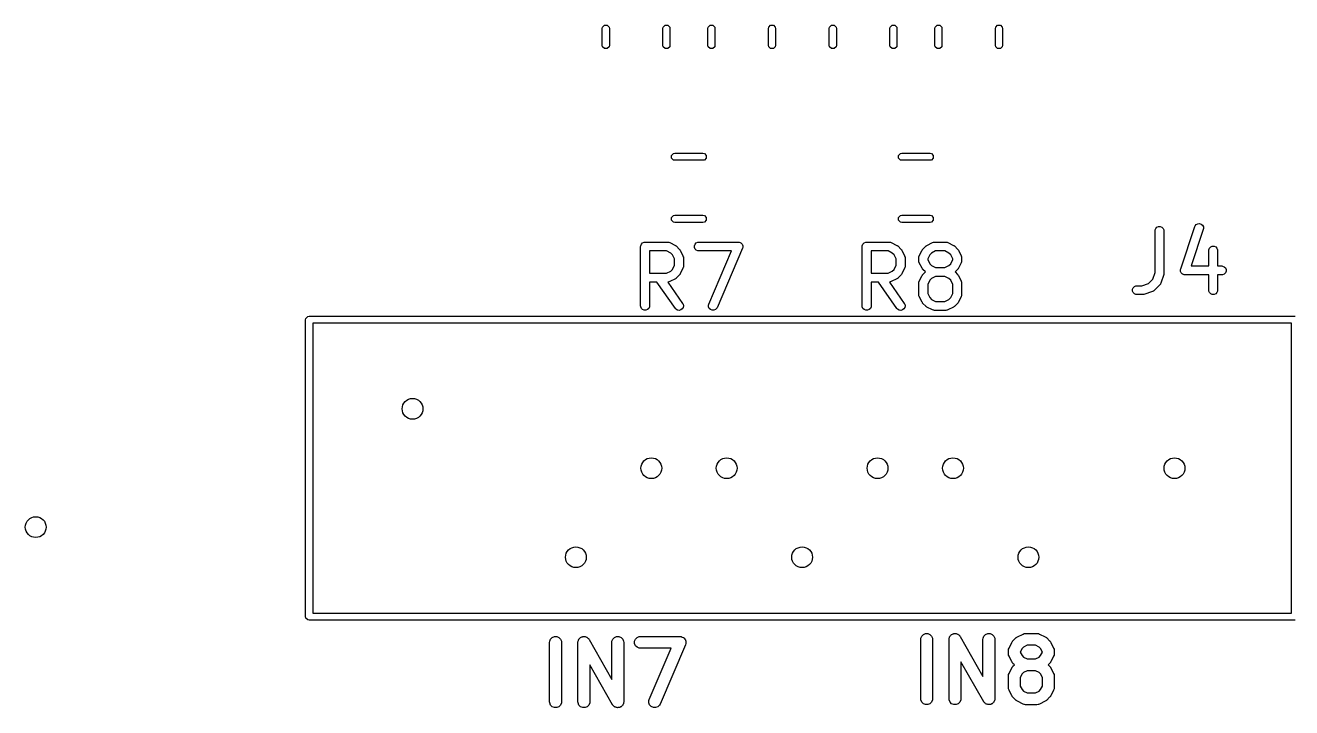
# Model space of a CAD drawing. Extents: x 2.43 to 5.06, y -5.33 to -2.63.
# Drawn here: x 2.543 to 3.383, y -5.32 to -4.867 of the extents above; entities that cross this region are included whole.
import ezdxf

# ---------------------------------------------------------------- set-up
doc = ezdxf.new("R2010")
doc.units = 0
doc.header["$MEASUREMENT"] = 0
doc.layers.add('BLACK', color=7, linetype='CONTINUOUS')

msp = doc.modelspace()

# ---------------------------------------------------------------- linework, layer by layer
at = {"layer": 'BLACK', "linetype": 'CONTINUOUS'}
for p, q in [((2.92556, -4.86947), (2.92574, -4.86856)), ((2.92574, -4.86856), (2.92702, -4.86728)), ((2.92702, -4.86728), (2.92883, -4.86728)), ((2.92883, -4.86728), (2.9301, -4.86856)), ((2.9301, -4.86856), (2.93028, -4.86947)), ((2.96572, -4.86947), (2.9659, -4.86856)), ((2.9659, -4.86856), (2.96717, -4.86728)), ((2.96717, -4.86728), (2.96898, -4.86728)), ((2.96898, -4.86728), (2.97026, -4.86856)), ((2.97026, -4.86856), (2.97044, -4.86947)), ((2.99556, -4.86947), (2.99574, -4.86856)), ((2.99574, -4.86856), (2.99702, -4.86728)), ((2.99702, -4.86728), (2.99883, -4.86728)), ((2.99883, -4.86728), (3.0001, -4.86856)), ((3.0001, -4.86856), (3.00028, -4.86947)), ((3.03572, -4.86947), (3.0359, -4.86856)), ((3.0359, -4.86856), (3.03717, -4.86728)), ((3.03717, -4.86728), (3.03898, -4.86728)), ((3.03898, -4.86728), (3.04026, -4.86856)), ((3.04026, -4.86856), (3.04044, -4.86947)), ((3.07606, -4.86947), (3.07624, -4.86856)), ((3.07624, -4.86856), (3.07752, -4.86728)), ((3.07752, -4.86728), (3.07933, -4.86728)), ((3.07933, -4.86728), (3.0806, -4.86856)), ((3.0806, -4.86856), (3.08078, -4.86947)), ((3.11622, -4.86947), (3.1164, -4.86856)), ((3.1164, -4.86856), (3.11767, -4.86728)), ((3.11767, -4.86728), (3.11948, -4.86728)), ((3.11948, -4.86728), (3.12076, -4.86856)), ((3.12076, -4.86856), (3.12094, -4.86947)), ((3.14606, -4.86947), (3.14624, -4.86856)), ((3.14624, -4.86856), (3.14752, -4.86728)), ((3.14752, -4.86728), (3.14933, -4.86728)), ((3.14933, -4.86728), (3.1506, -4.86856)), ((3.1506, -4.86856), (3.15078, -4.86947)), ((3.18622, -4.86947), (3.1864, -4.86856)), ((3.1864, -4.86856), (3.18767, -4.86728)), ((3.18767, -4.86728), (3.18948, -4.86728)), ((3.18948, -4.86728), (3.19076, -4.86856)), ((3.19076, -4.86856), (3.19094, -4.86947)), ((2.92556, -4.88053), (2.92556, -4.86947)), ((2.93028, -4.86947), (2.93028, -4.88053)), ((2.96572, -4.88053), (2.96572, -4.86947)), ((2.97044, -4.86947), (2.97044, -4.88053)), ((2.99556, -4.88053), (2.99556, -4.86947)), ((3.00028, -4.86947), (3.00028, -4.88053)), ((3.03572, -4.88053), (3.03572, -4.86947)), ((3.04044, -4.86947), (3.04044, -4.88053)), ((3.07606, -4.88053), (3.07606, -4.86947)), ((3.08078, -4.86947), (3.08078, -4.88053)), ((3.11622, -4.88053), (3.11622, -4.86947)), ((3.12094, -4.86947), (3.12094, -4.88053)), ((3.14606, -4.88053), (3.14606, -4.86947)), ((3.15078, -4.86947), (3.15078, -4.88053)), ((3.18622, -4.88053), (3.18622, -4.86947)), ((3.19094, -4.86947), (3.19094, -4.88053)), ((2.92574, -4.88144), (2.92556, -4.88053)), ((2.92702, -4.88272), (2.92574, -4.88144)), ((2.92883, -4.88272), (2.92702, -4.88272)), ((2.9301, -4.88144), (2.92883, -4.88272)), ((2.93028, -4.88053), (2.9301, -4.88144)), ((2.9659, -4.88144), (2.96572, -4.88053)), ((2.96717, -4.88272), (2.9659, -4.88144)), ((2.96898, -4.88272), (2.96717, -4.88272)), ((2.97026, -4.88144), (2.96898, -4.88272)), ((2.97044, -4.88053), (2.97026, -4.88144)), ((2.99574, -4.88144), (2.99556, -4.88053)), ((2.99702, -4.88272), (2.99574, -4.88144)), ((2.99883, -4.88272), (2.99702, -4.88272)), ((3.0001, -4.88144), (2.99883, -4.88272)), ((3.00028, -4.88053), (3.0001, -4.88144)), ((3.0359, -4.88144), (3.03572, -4.88053)), ((3.03717, -4.88272), (3.0359, -4.88144)), ((3.03898, -4.88272), (3.03717, -4.88272)), ((3.04026, -4.88144), (3.03898, -4.88272)), ((3.04044, -4.88053), (3.04026, -4.88144)), ((3.07624, -4.88144), (3.07606, -4.88053)), ((3.07752, -4.88272), (3.07624, -4.88144)), ((3.07933, -4.88272), (3.07752, -4.88272)), ((3.0806, -4.88144), (3.07933, -4.88272)), ((3.08078, -4.88053), (3.0806, -4.88144)), ((3.1164, -4.88144), (3.11622, -4.88053)), ((3.11767, -4.88272), (3.1164, -4.88144)), ((3.11948, -4.88272), (3.11767, -4.88272)), ((3.12076, -4.88144), (3.11948, -4.88272)), ((3.12094, -4.88053), (3.12076, -4.88144)), ((3.14624, -4.88144), (3.14606, -4.88053)), ((3.14752, -4.88272), (3.14624, -4.88144)), ((3.14933, -4.88272), (3.14752, -4.88272)), ((3.1506, -4.88144), (3.14933, -4.88272)), ((3.15078, -4.88053), (3.1506, -4.88144)), ((3.1864, -4.88144), (3.18622, -4.88053)), ((3.18767, -4.88272), (3.1864, -4.88144)), ((3.18948, -4.88272), (3.18767, -4.88272)), ((3.19076, -4.88144), (3.18948, -4.88272)), ((3.19094, -4.88053), (3.19076, -4.88144)), ((2.97148, -4.95353), (2.97276, -4.95225)), ((2.97276, -4.95225), (2.97366, -4.95207)), ((2.97366, -4.95207), (2.99234, -4.95207)), ((2.99234, -4.95207), (2.99324, -4.95225)), ((2.99324, -4.95225), (2.99452, -4.95353)), ((3.12198, -4.95353), (3.12326, -4.95225)), ((3.12326, -4.95225), (3.12416, -4.95207)), ((3.12416, -4.95207), (3.14284, -4.95207)), ((3.14284, -4.95207), (3.14374, -4.95225)), ((3.14374, -4.95225), (3.14502, -4.95353)), ((2.97148, -4.95533), (2.97148, -4.95353)), ((2.97276, -4.95661), (2.97148, -4.95533)), ((2.97366, -4.95679), (2.97276, -4.95661)), ((2.99234, -4.95679), (2.97366, -4.95679)), ((2.99324, -4.95661), (2.99234, -4.95679)), ((2.99452, -4.95533), (2.99324, -4.95661)), ((2.99452, -4.95353), (2.99452, -4.95533)), ((3.12198, -4.95533), (3.12198, -4.95353)), ((3.12326, -4.95661), (3.12198, -4.95533)), ((3.12416, -4.95679), (3.12326, -4.95661)), ((3.14284, -4.95679), (3.12416, -4.95679)), ((3.14374, -4.95661), (3.14284, -4.95679)), ((3.14502, -4.95533), (3.14374, -4.95661)), ((3.14502, -4.95353), (3.14502, -4.95533)), ((2.97148, -4.99467), (2.97276, -4.99339)), ((2.97148, -4.99647), (2.97148, -4.99467)), ((2.97276, -4.99339), (2.97366, -4.99321)), ((2.97366, -4.99321), (2.99234, -4.99321)), ((2.99234, -4.99321), (2.99324, -4.99339)), ((2.99324, -4.99339), (2.99452, -4.99467)), ((2.99452, -4.99467), (2.99452, -4.99647)), ((3.12198, -4.99467), (3.12326, -4.99339)), ((3.12198, -4.99647), (3.12198, -4.99467)), ((3.12326, -4.99339), (3.12416, -4.99321)), ((3.12416, -4.99321), (3.14284, -4.99321)), ((3.14284, -4.99321), (3.14374, -4.99339)), ((3.14374, -4.99339), (3.14502, -4.99467)), ((3.14502, -4.99467), (3.14502, -4.99647)), ((2.97276, -4.99775), (2.97148, -4.99647)), ((2.97366, -4.99793), (2.97276, -4.99775)), ((2.99234, -4.99793), (2.97366, -4.99793)), ((2.99324, -4.99775), (2.99234, -4.99793)), ((2.99452, -4.99647), (2.99324, -4.99775)), ((3.12326, -4.99775), (3.12198, -4.99647)), ((3.12416, -4.99793), (3.12326, -4.99775)), ((3.14284, -4.99793), (3.12416, -4.99793)), ((3.14374, -4.99775), (3.14284, -4.99793)), ((3.14502, -4.99647), (3.14374, -4.99775)), ((3.29199, -5.00354), (3.29205, -5.00296)), ((3.29205, -5.00296), (3.29249, -5.0019)), ((3.29249, -5.0019), (3.29331, -5.00108)), ((3.29331, -5.00108), (3.29437, -5.00064)), ((3.29437, -5.00064), (3.29552, -5.00064)), ((3.29552, -5.00064), (3.29659, -5.00108)), ((3.29659, -5.00108), (3.2974, -5.0019)), ((3.2974, -5.0019), (3.29784, -5.00296)), ((3.29784, -5.00296), (3.2979, -5.00354)), ((3.30902, -5.02885), (3.31839, -5.00073)), ((3.324, -5.0026), (3.31592, -5.02683)), ((3.31839, -5.00073), (3.31863, -5.0002)), ((3.31863, -5.0002), (3.31938, -4.99933)), ((3.31938, -4.99933), (3.32041, -4.99881)), ((3.32041, -4.99881), (3.32156, -4.99873)), ((3.32156, -4.99873), (3.32266, -4.9991)), ((3.32266, -4.9991), (3.32353, -4.99985)), ((3.32353, -4.99985), (3.32404, -5.00088)), ((3.32412, -5.00203), (3.324, -5.0026)), ((3.32404, -5.00088), (3.32412, -5.00203)), ((2.95149, -5.01233), (2.9523, -5.01151)), ((2.9523, -5.01151), (2.95337, -5.01107)), ((2.95337, -5.01107), (2.95394, -5.01102)), ((2.95394, -5.01102), (2.96894, -5.01102)), ((2.96894, -5.01102), (2.96952, -5.01107)), ((2.96952, -5.01107), (2.96961, -5.01111)), ((2.96961, -5.01111), (2.96972, -5.01112)), ((2.96972, -5.01112), (2.97026, -5.01133)), ((2.97026, -5.01133), (2.97401, -5.0132)), ((2.98711, -5.01233), (2.98792, -5.01151)), ((2.98792, -5.01151), (2.98899, -5.01107)), ((2.98899, -5.01107), (2.98956, -5.01102)), ((2.98956, -5.01102), (3.01581, -5.01102)), ((3.01581, -5.01102), (3.01638, -5.01107)), ((3.01638, -5.01107), (3.0164, -5.01108)), ((3.0164, -5.01108), (3.01642, -5.01108)), ((3.01642, -5.01108), (3.01693, -5.0113)), ((3.01693, -5.0113), (3.01745, -5.01151)), ((3.01745, -5.01151), (3.01746, -5.01153)), ((3.01746, -5.01153), (3.01748, -5.01153)), ((3.01748, -5.01153), (3.01787, -5.01193)), ((3.09841, -5.01233), (3.09922, -5.01151)), ((3.09922, -5.01151), (3.10029, -5.01107)), ((3.10029, -5.01107), (3.10086, -5.01102)), ((3.10086, -5.01102), (3.11586, -5.01102)), ((3.11586, -5.01102), (3.11644, -5.01107)), ((3.11644, -5.01107), (3.11653, -5.01111)), ((3.11653, -5.01111), (3.11664, -5.01112)), ((3.11664, -5.01112), (3.11718, -5.01133)), ((3.11718, -5.01133), (3.12093, -5.0132)), ((3.14079, -5.0132), (3.14454, -5.01133)), ((3.14454, -5.01133), (3.14508, -5.01112)), ((3.14508, -5.01112), (3.14518, -5.01111)), ((3.14518, -5.01111), (3.14528, -5.01107)), ((3.14528, -5.01107), (3.14586, -5.01102)), ((3.14586, -5.01102), (3.15336, -5.01102)), ((3.15336, -5.01102), (3.15393, -5.01107)), ((3.15393, -5.01107), (3.15403, -5.01111)), ((3.15403, -5.01111), (3.15414, -5.01112)), ((3.15414, -5.01112), (3.15468, -5.01133)), ((3.15468, -5.01133), (3.15843, -5.0132)), ((3.29199, -5.03118), (3.29199, -5.00354)), ((3.2979, -5.00354), (3.2979, -5.03166)), ((2.95099, -5.01397), (2.95105, -5.01339)), ((2.95099, -5.05334), (2.95099, -5.01397)), ((2.95105, -5.01339), (2.95149, -5.01233)), ((2.96824, -5.01692), (2.95689, -5.01692)), ((2.95689, -5.01692), (2.95689, -5.03164)), ((2.97094, -5.01827), (2.96824, -5.01692)), ((2.97214, -5.01947), (2.97094, -5.01827)), ((2.97349, -5.02217), (2.97214, -5.01947)), ((2.97401, -5.0132), (2.97426, -5.01336)), ((2.97426, -5.01336), (2.97433, -5.01339)), ((2.97433, -5.01339), (2.97441, -5.01346)), ((2.97441, -5.01346), (2.9745, -5.01351)), ((2.9745, -5.01351), (2.97455, -5.01357)), ((2.97455, -5.01357), (2.97478, -5.01376)), ((2.97478, -5.01376), (2.97665, -5.01563)), ((2.97665, -5.01563), (2.97684, -5.01586)), ((2.97684, -5.01586), (2.9769, -5.01591)), ((2.9769, -5.01591), (2.97695, -5.016)), ((2.97695, -5.016), (2.97702, -5.01608)), ((2.97702, -5.01608), (2.97705, -5.01615)), ((2.97705, -5.01615), (2.9772, -5.0164)), ((2.9772, -5.0164), (2.97908, -5.02015)), ((2.98667, -5.01339), (2.98711, -5.01233)), ((2.98667, -5.01455), (2.98667, -5.01339)), ((2.98711, -5.01561), (2.98667, -5.01455)), ((2.98792, -5.01642), (2.98711, -5.01561)), ((2.98899, -5.01687), (2.98792, -5.01642)), ((2.98956, -5.01692), (2.98899, -5.01687)), ((3.01133, -5.01692), (2.98956, -5.01692)), ((2.99622, -5.05218), (3.01133, -5.01692)), ((3.01852, -5.01513), (3.00165, -5.0545)), ((3.01787, -5.01193), (3.01826, -5.01233)), ((3.01826, -5.01233), (3.01827, -5.01235)), ((3.01827, -5.01235), (3.01828, -5.01236)), ((3.01828, -5.01236), (3.01849, -5.01288)), ((3.01849, -5.01288), (3.0187, -5.01339)), ((3.0187, -5.01458), (3.01852, -5.01513)), ((3.0187, -5.01339), (3.0187, -5.01341)), ((3.0187, -5.01341), (3.01871, -5.01343)), ((3.01871, -5.01343), (3.0187, -5.01399)), ((3.0187, -5.01399), (3.0187, -5.01455)), ((3.0187, -5.01455), (3.0187, -5.01456)), ((3.0187, -5.01456), (3.0187, -5.01458)), ((3.09791, -5.01397), (3.09797, -5.01339)), ((3.09791, -5.05334), (3.09791, -5.01397)), ((3.09797, -5.01339), (3.09841, -5.01233)), ((3.11516, -5.01692), (3.10382, -5.01692)), ((3.10382, -5.01692), (3.10382, -5.03164)), ((3.11786, -5.01827), (3.11516, -5.01692)), ((3.11906, -5.01947), (3.11786, -5.01827)), ((3.12041, -5.02217), (3.11906, -5.01947)), ((3.12093, -5.0132), (3.12118, -5.01336)), ((3.12118, -5.01336), (3.12125, -5.01339)), ((3.12125, -5.01339), (3.12133, -5.01346)), ((3.12133, -5.01346), (3.12142, -5.01351)), ((3.12142, -5.01351), (3.12147, -5.01357)), ((3.12147, -5.01357), (3.1217, -5.01376)), ((3.1217, -5.01376), (3.12357, -5.01563)), ((3.12357, -5.01563), (3.12376, -5.01586)), ((3.12376, -5.01586), (3.12382, -5.01591)), ((3.12382, -5.01591), (3.12387, -5.016)), ((3.12387, -5.016), (3.12394, -5.01608)), ((3.12394, -5.01608), (3.12397, -5.01615)), ((3.12397, -5.01615), (3.12413, -5.0164)), ((3.12413, -5.0164), (3.126, -5.02015)), ((3.13572, -5.02015), (3.13759, -5.0164)), ((3.13759, -5.0164), (3.13775, -5.01615)), ((3.13775, -5.01615), (3.13778, -5.01608)), ((3.13778, -5.01608), (3.13784, -5.016)), ((3.13784, -5.016), (3.1379, -5.01591)), ((3.1379, -5.01591), (3.13796, -5.01586)), ((3.13796, -5.01586), (3.13814, -5.01563)), ((3.13814, -5.01563), (3.14002, -5.01376)), ((3.14002, -5.01376), (3.14025, -5.01357)), ((3.14025, -5.01357), (3.1403, -5.01351)), ((3.1403, -5.01351), (3.14039, -5.01346)), ((3.14039, -5.01346), (3.14047, -5.01339)), ((3.14047, -5.01339), (3.14054, -5.01336)), ((3.14054, -5.01336), (3.14079, -5.0132)), ((3.14266, -5.01947), (3.14131, -5.02217)), ((3.14386, -5.01827), (3.14266, -5.01947)), ((3.14655, -5.01692), (3.14386, -5.01827)), ((3.15266, -5.01692), (3.14655, -5.01692)), ((3.15536, -5.01827), (3.15266, -5.01692)), ((3.15655, -5.01947), (3.15536, -5.01827)), ((3.1579, -5.02217), (3.15655, -5.01947)), ((3.15843, -5.0132), (3.15867, -5.01336)), ((3.15867, -5.01336), (3.15875, -5.01339)), ((3.15875, -5.01339), (3.15883, -5.01346)), ((3.15883, -5.01346), (3.15892, -5.01351)), ((3.15892, -5.01351), (3.15897, -5.01357)), ((3.15897, -5.01357), (3.15919, -5.01376)), ((3.15919, -5.01376), (3.16107, -5.01563)), ((3.16107, -5.01563), (3.16125, -5.01586)), ((3.16125, -5.01586), (3.16131, -5.01591)), ((3.16131, -5.01591), (3.16137, -5.016)), ((3.16137, -5.016), (3.16144, -5.01608)), ((3.16144, -5.01608), (3.16147, -5.01615)), ((3.16147, -5.01615), (3.16162, -5.0164)), ((3.16162, -5.0164), (3.1635, -5.02015)), ((3.32762, -5.01666), (3.32767, -5.01608)), ((3.32762, -5.02683), (3.32762, -5.01666)), ((3.32767, -5.01608), (3.32811, -5.01502)), ((3.32811, -5.01502), (3.32893, -5.0142)), ((3.32893, -5.0142), (3.32999, -5.01376)), ((3.32999, -5.01376), (3.33114, -5.01376)), ((3.33114, -5.01376), (3.33221, -5.0142)), ((3.33221, -5.0142), (3.33302, -5.01502)), ((3.33302, -5.01502), (3.33346, -5.01608)), ((3.33346, -5.01608), (3.33352, -5.01666)), ((3.33352, -5.01666), (3.33352, -5.02683)), ((2.97214, -5.02909), (2.97349, -5.0264)), ((2.97349, -5.0264), (2.97349, -5.02217)), ((2.97908, -5.02841), (2.9772, -5.03216)), ((2.97908, -5.02015), (2.97929, -5.02069)), ((2.97929, -5.02787), (2.97908, -5.02841)), ((2.97929, -5.02069), (2.97929, -5.02079)), ((2.97929, -5.02079), (2.97933, -5.02089)), ((2.97933, -5.02767), (2.97929, -5.02777)), ((2.97929, -5.02777), (2.97929, -5.02787)), ((2.97933, -5.02089), (2.97939, -5.02147)), ((2.97939, -5.02709), (2.97933, -5.02767)), ((2.97939, -5.02147), (2.97939, -5.02709)), ((3.11906, -5.02909), (3.12041, -5.0264)), ((3.12041, -5.0264), (3.12041, -5.02217)), ((3.126, -5.02841), (3.12413, -5.03216)), ((3.126, -5.02015), (3.12621, -5.02069)), ((3.12621, -5.02787), (3.126, -5.02841)), ((3.12621, -5.02069), (3.12621, -5.02079)), ((3.12621, -5.02079), (3.12626, -5.02089)), ((3.12626, -5.02767), (3.12621, -5.02777)), ((3.12621, -5.02777), (3.12621, -5.02787)), ((3.12626, -5.02089), (3.12631, -5.02147)), ((3.12631, -5.02709), (3.12626, -5.02767)), ((3.12631, -5.02147), (3.12631, -5.02709)), ((3.1354, -5.02147), (3.13546, -5.02089)), ((3.1354, -5.02334), (3.1354, -5.02147)), ((3.13546, -5.02392), (3.1354, -5.02334)), ((3.13546, -5.02089), (3.1355, -5.02079)), ((3.1355, -5.02402), (3.13546, -5.02392)), ((3.1355, -5.02079), (3.13551, -5.02069)), ((3.13551, -5.02412), (3.1355, -5.02402)), ((3.13551, -5.02069), (3.13572, -5.02015)), ((3.13572, -5.02466), (3.13551, -5.02412)), ((3.13759, -5.02841), (3.13572, -5.02466)), ((3.13775, -5.02866), (3.13759, -5.02841)), ((3.14131, -5.02217), (3.14131, -5.02265)), ((3.14131, -5.02265), (3.14266, -5.02534)), ((3.14266, -5.02534), (3.14386, -5.02654)), ((3.14386, -5.02654), (3.14655, -5.02789)), ((3.14655, -5.02789), (3.15266, -5.02789)), ((3.15266, -5.02789), (3.15536, -5.02654)), ((3.15536, -5.02654), (3.15655, -5.02534)), ((3.15655, -5.02534), (3.1579, -5.02265)), ((3.1579, -5.02265), (3.1579, -5.02217)), ((3.16162, -5.02841), (3.16147, -5.02866)), ((3.1635, -5.02466), (3.16162, -5.02841)), ((3.1635, -5.02015), (3.1637, -5.02069)), ((3.1637, -5.02412), (3.1635, -5.02466)), ((3.1637, -5.02069), (3.16371, -5.02079)), ((3.16371, -5.02402), (3.1637, -5.02412)), ((3.16371, -5.02079), (3.16375, -5.02089)), ((3.16375, -5.02392), (3.16371, -5.02402)), ((3.16375, -5.02089), (3.16381, -5.02147)), ((3.16381, -5.02334), (3.16375, -5.02392)), ((3.16381, -5.02147), (3.16381, -5.02334)), ((3.31592, -5.02683), (3.32762, -5.02683)), ((3.33352, -5.02683), (3.33619, -5.02683)), ((3.33619, -5.02683), (3.33677, -5.02689)), ((3.33677, -5.02689), (3.33783, -5.02733)), ((3.33783, -5.02733), (3.33865, -5.02814)), ((3.33865, -5.02814), (3.33909, -5.02921)), ((2.95689, -5.03164), (2.96824, -5.03164)), ((2.96824, -5.03164), (2.97094, -5.03029)), ((2.97401, -5.03536), (2.97026, -5.03723)), ((2.97094, -5.03029), (2.97214, -5.02909)), ((2.97426, -5.0352), (2.97401, -5.03536)), ((2.97433, -5.03517), (2.97426, -5.0352)), ((2.97441, -5.03511), (2.97433, -5.03517)), ((2.9745, -5.03505), (2.97441, -5.03511)), ((2.97455, -5.03499), (2.9745, -5.03505)), ((2.97478, -5.0348), (2.97455, -5.03499)), ((2.97665, -5.03293), (2.97478, -5.0348)), ((2.97684, -5.0327), (2.97665, -5.03293)), ((2.9769, -5.03265), (2.97684, -5.0327)), ((2.97695, -5.03256), (2.9769, -5.03265)), ((2.97702, -5.03248), (2.97695, -5.03256)), ((2.97705, -5.03241), (2.97702, -5.03248)), ((2.9772, -5.03216), (2.97705, -5.03241)), ((3.10382, -5.03164), (3.11516, -5.03164)), ((3.11516, -5.03164), (3.11786, -5.03029)), ((3.12093, -5.03536), (3.11718, -5.03723)), ((3.11786, -5.03029), (3.11906, -5.02909)), ((3.12118, -5.0352), (3.12093, -5.03536)), ((3.12125, -5.03517), (3.12118, -5.0352)), ((3.12133, -5.03511), (3.12125, -5.03517)), ((3.12142, -5.03505), (3.12133, -5.03511)), ((3.12147, -5.03499), (3.12142, -5.03505)), ((3.1217, -5.0348), (3.12147, -5.03499)), ((3.12357, -5.03293), (3.1217, -5.0348)), ((3.12376, -5.0327), (3.12357, -5.03293)), ((3.12382, -5.03265), (3.12376, -5.0327)), ((3.12387, -5.03256), (3.12382, -5.03265)), ((3.12394, -5.03248), (3.12387, -5.03256)), ((3.12397, -5.03241), (3.12394, -5.03248)), ((3.12413, -5.03216), (3.12397, -5.03241)), ((3.13572, -5.03702), (3.13759, -5.03327)), ((3.13759, -5.03327), (3.13775, -5.03302)), ((3.13778, -5.02873), (3.13775, -5.02866)), ((3.13775, -5.03302), (3.13778, -5.03295)), ((3.13784, -5.02881), (3.13778, -5.02873)), ((3.13778, -5.03295), (3.13784, -5.03287)), ((3.1379, -5.0289), (3.13784, -5.02881)), ((3.13784, -5.03287), (3.1379, -5.03278)), ((3.13796, -5.02895), (3.1379, -5.0289)), ((3.1379, -5.03278), (3.13796, -5.03273)), ((3.13814, -5.02918), (3.13796, -5.02895)), ((3.13796, -5.03273), (3.13814, -5.0325)), ((3.13981, -5.03084), (3.13814, -5.02918)), ((3.13814, -5.0325), (3.13981, -5.03084)), ((3.14266, -5.03634), (3.14131, -5.03904)), ((3.14386, -5.03514), (3.14266, -5.03634)), ((3.14655, -5.03379), (3.14386, -5.03514)), ((3.15266, -5.03379), (3.14655, -5.03379)), ((3.15536, -5.03514), (3.15266, -5.03379)), ((3.15655, -5.03634), (3.15536, -5.03514)), ((3.1579, -5.03904), (3.15655, -5.03634)), ((3.16107, -5.02918), (3.15941, -5.03084)), ((3.15941, -5.03084), (3.16107, -5.0325)), ((3.16125, -5.02895), (3.16107, -5.02918)), ((3.16107, -5.0325), (3.16125, -5.03273)), ((3.16131, -5.0289), (3.16125, -5.02895)), ((3.16125, -5.03273), (3.16131, -5.03278)), ((3.16137, -5.02881), (3.16131, -5.0289)), ((3.16131, -5.03278), (3.16137, -5.03287)), ((3.16144, -5.02873), (3.16137, -5.02881)), ((3.16137, -5.03287), (3.16144, -5.03295)), ((3.16147, -5.02866), (3.16144, -5.02873)), ((3.16144, -5.03295), (3.16147, -5.03302)), ((3.16147, -5.03302), (3.16162, -5.03327)), ((3.16162, -5.03327), (3.1635, -5.03702)), ((3.28773, -5.03845), (3.29049, -5.03569)), ((3.29049, -5.03569), (3.29199, -5.03118)), ((3.29775, -5.03259), (3.29587, -5.03822)), ((3.29781, -5.03231), (3.29775, -5.03259)), ((3.29784, -5.03223), (3.29781, -5.03231)), ((3.29785, -5.03213), (3.29784, -5.03223)), ((3.29788, -5.03203), (3.29785, -5.03213)), ((3.2979, -5.03166), (3.29787, -5.03195)), ((3.29787, -5.03195), (3.29788, -5.03203)), ((3.30889, -5.02941), (3.30892, -5.02927)), ((3.30892, -5.02989), (3.30889, -5.02941)), ((3.30892, -5.02921), (3.30895, -5.02913)), ((3.30892, -5.02927), (3.30892, -5.02921)), ((3.30892, -5.03036), (3.30892, -5.02989)), ((3.30896, -5.03046), (3.30892, -5.03036)), ((3.30895, -5.02913), (3.30902, -5.02885)), ((3.30897, -5.03056), (3.30896, -5.03046)), ((3.30918, -5.03099), (3.30897, -5.03056)), ((3.30937, -5.03142), (3.30918, -5.03099)), ((3.30944, -5.0315), (3.30937, -5.03142)), ((3.30949, -5.03159), (3.30944, -5.0315)), ((3.30985, -5.0319), (3.30949, -5.03159)), ((3.31018, -5.03224), (3.30985, -5.0319)), ((3.31028, -5.03228), (3.31018, -5.03224)), ((3.31036, -5.03235), (3.31028, -5.03228)), ((3.31081, -5.0325), (3.31036, -5.03235)), ((3.31124, -5.03268), (3.31081, -5.0325)), ((3.31139, -5.03269), (3.31124, -5.03268)), ((3.31145, -5.03271), (3.31139, -5.03269)), ((3.31153, -5.03271), (3.31145, -5.03271)), ((3.31182, -5.03274), (3.31153, -5.03271)), ((3.32762, -5.03274), (3.31182, -5.03274)), ((3.32762, -5.04291), (3.32762, -5.03274)), ((3.33619, -5.03274), (3.33352, -5.03274)), ((3.33352, -5.03274), (3.33352, -5.04291)), ((3.33677, -5.03268), (3.33619, -5.03274)), ((3.33783, -5.03224), (3.33677, -5.03268)), ((3.33865, -5.03142), (3.33783, -5.03224)), ((3.33909, -5.03036), (3.33865, -5.03142)), ((3.33909, -5.02921), (3.33909, -5.03036)), ((2.96178, -5.03754), (2.95689, -5.03754)), ((2.95689, -5.03754), (2.95689, -5.05334)), ((2.97402, -5.05503), (2.96178, -5.03754)), ((2.96952, -5.03749), (2.96898, -5.03754)), ((2.96898, -5.03754), (2.97886, -5.05165)), ((2.96961, -5.03745), (2.96952, -5.03749)), ((2.96972, -5.03744), (2.96961, -5.03745)), ((2.97026, -5.03723), (2.96972, -5.03744)), ((3.1087, -5.03754), (3.10382, -5.03754)), ((3.10382, -5.03754), (3.10382, -5.05334)), ((3.12094, -5.05503), (3.1087, -5.03754)), ((3.11644, -5.03749), (3.1159, -5.03754)), ((3.1159, -5.03754), (3.12578, -5.05165)), ((3.11653, -5.03745), (3.11644, -5.03749)), ((3.11664, -5.03744), (3.11653, -5.03745)), ((3.11718, -5.03723), (3.11664, -5.03744)), ((3.1354, -5.03834), (3.13546, -5.03777)), ((3.1354, -5.04584), (3.1354, -5.03834)), ((3.13546, -5.03777), (3.1355, -5.03767)), ((3.1355, -5.03767), (3.13551, -5.03756)), ((3.13551, -5.03756), (3.13572, -5.03702)), ((3.14131, -5.03904), (3.14131, -5.04514)), ((3.14131, -5.04514), (3.14266, -5.04784)), ((3.15655, -5.04784), (3.1579, -5.04514)), ((3.1579, -5.04514), (3.1579, -5.03904)), ((3.1635, -5.03702), (3.1637, -5.03756)), ((3.1637, -5.03756), (3.16371, -5.03767)), ((3.16371, -5.03767), (3.16375, -5.03777)), ((3.16375, -5.03777), (3.16381, -5.03834)), ((3.16381, -5.03834), (3.16381, -5.04584)), ((3.27705, -5.04233), (3.27749, -5.04127)), ((3.27705, -5.04348), (3.27705, -5.04233)), ((3.27749, -5.04455), (3.27705, -5.04348)), ((3.27749, -5.04127), (3.27831, -5.04045)), ((3.27831, -5.04536), (3.27749, -5.04455)), ((3.27831, -5.04045), (3.27937, -5.04001)), ((3.27937, -5.04001), (3.27995, -5.03995)), ((3.27995, -5.03995), (3.28322, -5.03995)), ((3.28322, -5.03995), (3.28773, -5.03845)), ((3.29026, -5.04383), (3.28463, -5.04571)), ((3.29079, -5.0436), (3.29026, -5.04383)), ((3.29087, -5.04353), (3.29079, -5.0436)), ((3.29096, -5.04349), (3.29087, -5.04353)), ((3.29141, -5.04312), (3.29096, -5.04349)), ((3.29516, -5.03937), (3.29141, -5.04312)), ((3.29553, -5.03892), (3.29516, -5.03937)), ((3.29557, -5.03882), (3.29553, -5.03892)), ((3.29564, -5.03874), (3.29557, -5.03882)), ((3.29587, -5.03822), (3.29564, -5.03874)), ((3.32767, -5.04348), (3.32762, -5.04291)), ((3.32811, -5.04455), (3.32767, -5.04348)), ((3.32893, -5.04536), (3.32811, -5.04455)), ((3.33302, -5.04455), (3.33221, -5.04536)), ((3.33346, -5.04348), (3.33302, -5.04455)), ((3.33352, -5.04291), (3.33346, -5.04348)), ((2.95105, -5.05392), (2.95099, -5.05334)), ((2.95689, -5.05334), (2.95684, -5.05392)), ((2.97886, -5.05165), (2.97914, -5.05215)), ((2.97914, -5.05215), (2.97939, -5.05328)), ((2.97939, -5.05328), (2.97919, -5.05441)), ((2.99603, -5.05388), (2.99605, -5.05273)), ((2.99605, -5.05273), (2.99622, -5.05218)), ((3.09797, -5.05392), (3.09791, -5.05334)), ((3.10382, -5.05334), (3.10376, -5.05392)), ((3.12578, -5.05165), (3.12606, -5.05215)), ((3.12606, -5.05215), (3.12631, -5.05328)), ((3.12631, -5.05328), (3.12611, -5.05441)), ((3.13546, -5.04642), (3.1354, -5.04584)), ((3.1355, -5.04651), (3.13546, -5.04642)), ((3.13551, -5.04662), (3.1355, -5.04651)), ((3.13572, -5.04716), (3.13551, -5.04662)), ((3.13759, -5.05091), (3.13572, -5.04716)), ((3.13775, -5.05116), (3.13759, -5.05091)), ((3.13778, -5.05123), (3.13775, -5.05116)), ((3.13784, -5.05131), (3.13778, -5.05123)), ((3.1379, -5.0514), (3.13784, -5.05131)), ((3.13796, -5.05145), (3.1379, -5.0514)), ((3.13814, -5.05168), (3.13796, -5.05145)), ((3.14002, -5.05355), (3.13814, -5.05168)), ((3.14025, -5.05374), (3.14002, -5.05355)), ((3.14266, -5.04784), (3.14386, -5.04904)), ((3.14386, -5.04904), (3.14655, -5.05039)), ((3.14655, -5.05039), (3.15266, -5.05039)), ((3.15266, -5.05039), (3.15536, -5.04904)), ((3.15536, -5.04904), (3.15655, -5.04784)), ((3.15919, -5.05355), (3.15897, -5.05374)), ((3.16107, -5.05168), (3.15919, -5.05355)), ((3.16125, -5.05145), (3.16107, -5.05168)), ((3.16131, -5.0514), (3.16125, -5.05145)), ((3.16137, -5.05131), (3.16131, -5.0514)), ((3.16144, -5.05123), (3.16137, -5.05131)), ((3.16147, -5.05116), (3.16144, -5.05123)), ((3.16162, -5.05091), (3.16147, -5.05116)), ((3.1635, -5.04716), (3.16162, -5.05091)), ((3.1637, -5.04662), (3.1635, -5.04716)), ((3.16371, -5.04651), (3.1637, -5.04662)), ((3.16375, -5.04642), (3.16371, -5.04651)), ((3.16381, -5.04584), (3.16375, -5.04642)), ((3.27937, -5.0458), (3.27831, -5.04536)), ((3.27995, -5.04586), (3.27937, -5.0458)), ((3.2837, -5.04586), (3.27995, -5.04586)), ((3.28399, -5.04583), (3.2837, -5.04586)), ((3.28407, -5.04584), (3.28399, -5.04583)), ((3.28417, -5.04581), (3.28407, -5.04584)), ((3.28427, -5.0458), (3.28417, -5.04581)), ((3.28435, -5.04577), (3.28427, -5.0458)), ((3.28463, -5.04571), (3.28435, -5.04577)), ((3.32999, -5.0458), (3.32893, -5.04536)), ((3.33114, -5.0458), (3.32999, -5.0458)), ((3.33221, -5.04536), (3.33114, -5.0458)), ((2.72894, -5.06252), (2.72912, -5.06162)), ((2.72912, -5.06162), (2.7304, -5.06034)), ((2.7304, -5.06034), (2.7313, -5.06016)), ((2.7313, -5.06016), (3.38484, -5.06016)), ((2.95149, -5.05498), (2.95105, -5.05392)), ((2.9523, -5.05579), (2.95149, -5.05498)), ((2.95337, -5.05624), (2.9523, -5.05579)), ((2.95452, -5.05624), (2.95337, -5.05624)), ((2.95558, -5.05579), (2.95452, -5.05624)), ((2.9564, -5.05498), (2.95558, -5.05579)), ((2.95684, -5.05392), (2.9564, -5.05498)), ((2.9744, -5.05547), (2.97402, -5.05503)), ((2.97537, -5.05609), (2.9744, -5.05547)), ((2.9765, -5.05629), (2.97537, -5.05609)), ((2.97763, -5.05604), (2.9765, -5.05629)), ((2.97857, -5.05538), (2.97763, -5.05604)), ((2.97919, -5.05441), (2.97857, -5.05538)), ((2.99646, -5.05495), (2.99603, -5.05388)), ((2.99727, -5.05577), (2.99646, -5.05495)), ((2.99832, -5.05623), (2.99727, -5.05577)), ((2.99948, -5.05624), (2.99832, -5.05623)), ((3.00055, -5.05581), (2.99948, -5.05624)), ((3.00137, -5.05501), (3.00055, -5.05581)), ((3.00165, -5.0545), (3.00137, -5.05501)), ((3.09841, -5.05498), (3.09797, -5.05392)), ((3.09922, -5.05579), (3.09841, -5.05498)), ((3.10029, -5.05624), (3.09922, -5.05579)), ((3.10144, -5.05624), (3.10029, -5.05624)), ((3.1025, -5.05579), (3.10144, -5.05624)), ((3.10332, -5.05498), (3.1025, -5.05579)), ((3.10376, -5.05392), (3.10332, -5.05498)), ((3.12132, -5.05547), (3.12094, -5.05503)), ((3.12229, -5.05609), (3.12132, -5.05547)), ((3.12342, -5.05629), (3.12229, -5.05609)), ((3.12455, -5.05604), (3.12342, -5.05629)), ((3.12549, -5.05538), (3.12455, -5.05604)), ((3.12611, -5.05441), (3.12549, -5.05538)), ((3.1403, -5.0538), (3.14025, -5.05374)), ((3.14039, -5.05385), (3.1403, -5.0538)), ((3.14047, -5.05392), (3.14039, -5.05385)), ((3.14054, -5.05395), (3.14047, -5.05392)), ((3.14079, -5.05411), (3.14054, -5.05395)), ((3.14454, -5.05598), (3.14079, -5.05411)), ((3.14508, -5.05619), (3.14454, -5.05598)), ((3.14518, -5.05619), (3.14508, -5.05619)), ((3.14528, -5.05624), (3.14518, -5.05619)), ((3.14586, -5.05629), (3.14528, -5.05624)), ((3.15336, -5.05629), (3.14586, -5.05629)), ((3.15393, -5.05624), (3.15336, -5.05629)), ((3.15403, -5.05619), (3.15393, -5.05624)), ((3.15414, -5.05619), (3.15403, -5.05619)), ((3.15468, -5.05598), (3.15414, -5.05619)), ((3.15843, -5.05411), (3.15468, -5.05598)), ((3.15867, -5.05395), (3.15843, -5.05411)), ((3.15875, -5.05392), (3.15867, -5.05395)), ((3.15883, -5.05385), (3.15875, -5.05392)), ((3.15892, -5.0538), (3.15883, -5.05385)), ((3.15897, -5.05374), (3.15892, -5.0538)), ((2.72894, -5.25937), (2.72894, -5.06252)), ((2.73366, -5.06488), (2.73366, -5.25701)), ((3.38248, -5.06488), (2.73366, -5.06488)), ((3.38248, -5.25701), (3.38248, -5.06488)), ((2.72912, -5.26027), (2.72894, -5.25937)), ((2.7304, -5.26155), (2.72912, -5.26027)), ((2.7313, -5.26173), (2.7304, -5.26155)), ((3.38484, -5.26173), (2.7313, -5.26173)), ((2.73366, -5.25701), (3.38248, -5.25701)), ((3.13736, -5.27225), (3.13844, -5.27116)), ((3.13844, -5.27116), (3.13986, -5.27057)), ((3.13986, -5.27057), (3.1414, -5.27057)), ((3.1414, -5.27057), (3.14282, -5.27116)), ((3.14282, -5.27116), (3.1439, -5.27225)), ((3.1561, -5.27225), (3.15647, -5.27188)), ((3.15647, -5.27188), (3.15679, -5.27146)), ((3.15679, -5.27146), (3.15701, -5.27134)), ((3.15701, -5.27134), (3.15719, -5.27116)), ((3.15719, -5.27116), (3.15767, -5.27096)), ((3.15767, -5.27096), (3.15813, -5.2707)), ((3.15813, -5.2707), (3.15838, -5.27067)), ((3.15838, -5.27067), (3.15861, -5.27057)), ((3.15861, -5.27057), (3.15913, -5.27057)), ((3.15913, -5.27057), (3.15965, -5.27051)), ((3.15965, -5.27051), (3.15989, -5.27057)), ((3.15989, -5.27057), (3.16015, -5.27057)), ((3.16015, -5.27057), (3.16063, -5.27077)), ((3.16063, -5.27077), (3.16113, -5.27091)), ((3.16113, -5.27091), (3.16133, -5.27106)), ((3.16133, -5.27106), (3.16156, -5.27116)), ((3.16156, -5.27116), (3.16194, -5.27153)), ((3.16194, -5.27153), (3.16235, -5.27185)), ((3.16235, -5.27185), (3.16258, -5.27217)), ((3.1786, -5.27225), (3.17969, -5.27116)), ((3.17969, -5.27116), (3.18111, -5.27057)), ((3.18111, -5.27057), (3.18264, -5.27057)), ((3.18264, -5.27057), (3.18406, -5.27116)), ((3.18406, -5.27116), (3.18515, -5.27225)), ((3.20074, -5.27279), (3.20449, -5.27091)), ((3.20449, -5.27091), (3.20521, -5.27064)), ((3.20521, -5.27064), (3.20535, -5.27063)), ((3.20535, -5.27063), (3.20548, -5.27057)), ((3.20548, -5.27057), (3.20625, -5.2705)), ((3.20625, -5.2705), (3.21375, -5.2705)), ((3.21375, -5.2705), (3.21451, -5.27057)), ((3.21451, -5.27057), (3.21464, -5.27063)), ((3.21464, -5.27063), (3.21479, -5.27064)), ((3.21479, -5.27064), (3.21551, -5.27091)), ((3.21551, -5.27091), (3.21926, -5.27279)), ((2.89069, -5.27643), (2.89077, -5.27567)), ((2.89069, -5.3158), (2.89069, -5.27643)), ((2.89077, -5.27567), (2.89136, -5.27425)), ((2.89136, -5.27425), (2.89244, -5.27316)), ((2.89244, -5.27316), (2.89386, -5.27257)), ((2.89386, -5.27257), (2.8954, -5.27257)), ((2.8954, -5.27257), (2.89682, -5.27316)), ((2.89682, -5.27316), (2.8979, -5.27425)), ((2.8979, -5.27425), (2.89849, -5.27567)), ((2.89849, -5.27567), (2.89857, -5.27643)), ((2.89857, -5.27643), (2.89857, -5.3158)), ((2.90944, -5.27643), (2.90946, -5.27624)), ((2.90944, -5.3158), (2.90944, -5.27643)), ((2.90945, -5.27616), (2.90948, -5.27606)), ((2.90946, -5.27624), (2.90945, -5.27616)), ((2.90948, -5.27606), (2.90952, -5.27567)), ((2.90952, -5.27567), (2.90972, -5.27518)), ((2.90972, -5.27518), (2.90985, -5.27468)), ((2.90985, -5.27468), (2.91001, -5.27448)), ((2.91001, -5.27448), (2.9101, -5.27425)), ((2.9101, -5.27425), (2.91047, -5.27388)), ((2.91047, -5.27388), (2.91079, -5.27346)), ((2.91079, -5.27346), (2.91101, -5.27334)), ((2.91101, -5.27334), (2.91119, -5.27316)), ((2.91119, -5.27316), (2.91167, -5.27296)), ((2.91167, -5.27296), (2.91213, -5.2727)), ((2.91213, -5.2727), (2.91238, -5.27267)), ((2.91238, -5.27267), (2.91261, -5.27257)), ((2.91261, -5.27257), (2.91313, -5.27257)), ((2.91313, -5.27257), (2.91365, -5.27251)), ((2.91365, -5.27251), (2.91389, -5.27257)), ((2.91389, -5.27257), (2.91415, -5.27257)), ((2.91415, -5.27257), (2.91463, -5.27277)), ((2.91463, -5.27277), (2.91513, -5.27291)), ((2.91513, -5.27291), (2.91533, -5.27306)), ((2.91533, -5.27306), (2.91556, -5.27316)), ((2.91556, -5.27316), (2.91594, -5.27353)), ((2.91594, -5.27353), (2.91635, -5.27385)), ((2.91635, -5.27385), (2.91658, -5.27417)), ((2.91658, -5.27417), (2.91665, -5.27425)), ((2.91665, -5.27425), (2.91668, -5.27432)), ((2.91668, -5.27432), (2.9168, -5.27448)), ((2.9168, -5.27448), (2.93194, -5.30098)), ((2.93194, -5.27643), (2.93201, -5.27567)), ((2.93194, -5.30098), (2.93194, -5.27643)), ((2.93201, -5.27567), (2.9326, -5.27425)), ((2.9326, -5.27425), (2.93369, -5.27316)), ((2.93369, -5.27316), (2.93511, -5.27257)), ((2.93511, -5.27257), (2.93664, -5.27257)), ((2.93664, -5.27257), (2.93806, -5.27316)), ((2.93806, -5.27316), (2.93915, -5.27425)), ((2.93915, -5.27425), (2.93974, -5.27567)), ((2.93974, -5.27567), (2.93981, -5.27643)), ((2.93981, -5.27643), (2.93981, -5.3158)), ((2.94701, -5.27567), (2.9476, -5.27425)), ((2.94701, -5.2772), (2.94701, -5.27567)), ((2.9476, -5.27862), (2.94701, -5.2772)), ((2.9476, -5.27425), (2.94869, -5.27316)), ((2.94869, -5.27971), (2.9476, -5.27862)), ((2.94869, -5.27316), (2.9501, -5.27257)), ((2.9501, -5.2803), (2.94869, -5.27971)), ((2.9501, -5.27257), (2.95087, -5.2725)), ((2.95087, -5.28037), (2.9501, -5.2803)), ((2.95087, -5.2725), (2.97712, -5.2725)), ((2.98074, -5.27798), (2.96387, -5.31735)), ((2.97712, -5.2725), (2.97789, -5.27257)), ((2.97789, -5.27257), (2.97791, -5.27258)), ((2.97791, -5.27258), (2.97793, -5.27258)), ((2.97793, -5.27258), (2.97862, -5.27287)), ((2.97862, -5.27287), (2.97931, -5.27316)), ((2.97931, -5.27316), (2.97932, -5.27318)), ((2.97932, -5.27318), (2.97935, -5.27319)), ((2.97935, -5.27319), (2.97987, -5.27372)), ((2.97987, -5.27372), (2.98039, -5.27425)), ((2.98039, -5.27425), (2.9804, -5.27427)), ((2.9804, -5.27427), (2.98042, -5.27429)), ((2.98042, -5.27429), (2.9807, -5.27498)), ((2.9807, -5.27498), (2.98098, -5.27567)), ((2.98097, -5.27725), (2.98074, -5.27798)), ((2.98098, -5.2772), (2.98097, -5.27722)), ((2.98097, -5.27722), (2.98097, -5.27725)), ((2.98098, -5.27567), (2.98098, -5.27569)), ((2.98098, -5.27569), (2.98099, -5.27571)), ((2.98099, -5.27571), (2.98098, -5.27646)), ((2.98098, -5.27646), (2.98098, -5.2772)), ((3.13669, -5.27443), (3.13677, -5.27367)), ((3.13669, -5.3138), (3.13669, -5.27443)), ((3.13677, -5.27367), (3.13736, -5.27225)), ((3.1439, -5.27225), (3.14449, -5.27367)), ((3.14449, -5.27367), (3.14457, -5.27443)), ((3.14457, -5.27443), (3.14457, -5.3138)), ((3.15544, -5.27443), (3.15546, -5.27424)), ((3.15544, -5.3138), (3.15544, -5.27443)), ((3.15545, -5.27416), (3.15548, -5.27406)), ((3.15546, -5.27424), (3.15545, -5.27416)), ((3.15548, -5.27406), (3.15552, -5.27367)), ((3.15552, -5.27367), (3.15572, -5.27318)), ((3.15572, -5.27318), (3.15585, -5.27268)), ((3.15585, -5.27268), (3.15601, -5.27248)), ((3.15601, -5.27248), (3.1561, -5.27225)), ((3.16258, -5.27217), (3.16265, -5.27225)), ((3.16265, -5.27225), (3.16268, -5.27232)), ((3.16268, -5.27232), (3.1628, -5.27248)), ((3.1628, -5.27248), (3.17794, -5.29898)), ((3.17794, -5.27443), (3.17801, -5.27367)), ((3.17794, -5.29898), (3.17794, -5.27443)), ((3.17801, -5.27367), (3.1786, -5.27225)), ((3.18515, -5.27225), (3.18574, -5.27367)), ((3.18574, -5.27367), (3.18581, -5.27443)), ((3.18581, -5.27443), (3.18581, -5.3138)), ((3.19495, -5.28089), (3.19523, -5.28017)), ((3.19523, -5.28017), (3.1971, -5.27642)), ((3.1971, -5.27642), (3.19731, -5.27609)), ((3.19731, -5.27609), (3.19735, -5.276)), ((3.19735, -5.276), (3.19744, -5.27589)), ((3.19744, -5.27589), (3.19751, -5.27577)), ((3.19751, -5.27577), (3.19759, -5.2757)), ((3.19759, -5.2757), (3.19784, -5.2754)), ((3.19784, -5.2754), (3.19971, -5.27352)), ((3.19971, -5.27352), (3.20002, -5.27328)), ((3.20002, -5.27328), (3.20008, -5.2732)), ((3.20008, -5.2732), (3.2002, -5.27312)), ((3.2002, -5.27312), (3.20031, -5.27304)), ((3.20031, -5.27304), (3.20041, -5.273)), ((3.20041, -5.273), (3.20074, -5.27279)), ((3.20483, -5.27954), (3.20386, -5.28052)), ((3.20718, -5.27837), (3.20483, -5.27954)), ((3.21282, -5.27837), (3.20718, -5.27837)), ((3.21516, -5.27954), (3.21282, -5.27837)), ((3.21613, -5.28052), (3.21516, -5.27954)), ((3.21926, -5.27279), (3.21959, -5.273)), ((3.21959, -5.273), (3.21968, -5.27304)), ((3.21968, -5.27304), (3.21979, -5.27312)), ((3.21979, -5.27312), (3.21991, -5.2732)), ((3.21991, -5.2732), (3.21998, -5.27328)), ((3.21998, -5.27328), (3.22028, -5.27352)), ((3.22028, -5.27352), (3.22215, -5.2754)), ((3.22215, -5.2754), (3.2224, -5.2757)), ((3.2224, -5.2757), (3.22248, -5.27577)), ((3.22248, -5.27577), (3.22255, -5.27589)), ((3.22255, -5.27589), (3.22264, -5.276)), ((3.22264, -5.276), (3.22268, -5.27609)), ((3.22268, -5.27609), (3.22289, -5.27642)), ((3.22289, -5.27642), (3.22477, -5.28017)), ((3.22477, -5.28017), (3.22504, -5.28089)), ((2.97115, -5.28037), (2.95087, -5.28037)), ((2.95663, -5.31425), (2.97115, -5.28037)), ((3.19481, -5.28193), (3.19489, -5.28116)), ((3.19481, -5.28381), (3.19481, -5.28193)), ((3.19489, -5.28458), (3.19481, -5.28381)), ((3.19489, -5.28116), (3.19494, -5.28103)), ((3.19494, -5.28471), (3.19489, -5.28458)), ((3.19494, -5.28103), (3.19495, -5.28089)), ((3.19495, -5.28485), (3.19494, -5.28471)), ((3.19523, -5.28557), (3.19495, -5.28485)), ((3.1971, -5.28932), (3.19523, -5.28557)), ((3.20386, -5.28052), (3.20268, -5.28286)), ((3.20268, -5.28286), (3.20268, -5.28288)), ((3.20268, -5.28288), (3.20386, -5.28523)), ((3.20386, -5.28523), (3.20483, -5.2862)), ((3.20483, -5.2862), (3.20718, -5.28737)), ((3.20718, -5.28737), (3.21282, -5.28737)), ((3.21282, -5.28737), (3.21516, -5.2862)), ((3.21516, -5.2862), (3.21613, -5.28523)), ((3.21731, -5.28286), (3.21613, -5.28052)), ((3.21613, -5.28523), (3.21731, -5.28288)), ((3.21731, -5.28288), (3.21731, -5.28286)), ((3.22477, -5.28557), (3.22289, -5.28932)), ((3.22504, -5.28485), (3.22477, -5.28557)), ((3.22504, -5.28089), (3.22505, -5.28103)), ((3.22505, -5.28471), (3.22504, -5.28485)), ((3.22505, -5.28103), (3.22511, -5.28116)), ((3.22511, -5.28458), (3.22505, -5.28471)), ((3.22511, -5.28116), (3.22518, -5.28193)), ((3.22518, -5.28381), (3.22511, -5.28458)), ((3.22518, -5.28193), (3.22518, -5.28381)), ((2.93246, -5.31776), (2.91731, -5.29126)), ((2.91731, -5.29126), (2.91731, -5.3158)), ((3.17846, -5.31576), (3.16331, -5.28926)), ((3.16331, -5.28926), (3.16331, -5.3138)), ((3.19495, -5.29777), (3.19523, -5.29705)), ((3.19523, -5.29705), (3.1971, -5.2933)), ((3.19731, -5.28965), (3.1971, -5.28932)), ((3.1971, -5.2933), (3.19731, -5.29296)), ((3.19735, -5.28974), (3.19731, -5.28965)), ((3.19731, -5.29296), (3.19735, -5.29287)), ((3.19744, -5.28985), (3.19735, -5.28974)), ((3.19735, -5.29287), (3.19744, -5.29276)), ((3.19751, -5.28997), (3.19744, -5.28985)), ((3.19744, -5.29276), (3.19751, -5.29264)), ((3.19759, -5.29004), (3.19751, -5.28997)), ((3.19751, -5.29264), (3.19759, -5.29257)), ((3.19784, -5.29034), (3.19759, -5.29004)), ((3.19759, -5.29257), (3.19784, -5.29227)), ((3.1988, -5.29131), (3.19784, -5.29034)), ((3.19784, -5.29227), (3.1988, -5.29131)), ((3.20483, -5.29642), (3.20386, -5.29739)), ((3.20718, -5.29524), (3.20483, -5.29642)), ((3.21282, -5.29524), (3.20718, -5.29524)), ((3.21516, -5.29642), (3.21282, -5.29524)), ((3.21613, -5.29739), (3.21516, -5.29642)), ((3.22215, -5.29034), (3.22119, -5.29131)), ((3.22119, -5.29131), (3.22215, -5.29227)), ((3.2224, -5.29004), (3.22215, -5.29034)), ((3.22215, -5.29227), (3.2224, -5.29257)), ((3.22248, -5.28997), (3.2224, -5.29004)), ((3.2224, -5.29257), (3.22248, -5.29264)), ((3.22255, -5.28985), (3.22248, -5.28997)), ((3.22248, -5.29264), (3.22255, -5.29276)), ((3.22264, -5.28974), (3.22255, -5.28985)), ((3.22255, -5.29276), (3.22264, -5.29287)), ((3.22268, -5.28965), (3.22264, -5.28974)), ((3.22264, -5.29287), (3.22268, -5.29296)), ((3.22289, -5.28932), (3.22268, -5.28965)), ((3.22268, -5.29296), (3.22289, -5.2933)), ((3.22289, -5.2933), (3.22477, -5.29705)), ((3.22477, -5.29705), (3.22504, -5.29777)), ((3.19481, -5.29881), (3.19489, -5.29804)), ((3.19481, -5.3063), (3.19481, -5.29881)), ((3.19489, -5.29804), (3.19494, -5.29791)), ((3.19494, -5.29791), (3.19495, -5.29777)), ((3.20386, -5.29739), (3.20268, -5.29974)), ((3.20268, -5.29974), (3.20268, -5.30538)), ((3.20268, -5.30538), (3.20386, -5.30772)), ((3.21731, -5.29974), (3.21613, -5.29739)), ((3.21613, -5.30772), (3.21731, -5.30538)), ((3.21731, -5.30538), (3.21731, -5.29974)), ((3.22504, -5.29777), (3.22505, -5.29791)), ((3.22505, -5.29791), (3.22511, -5.29804)), ((3.22511, -5.29804), (3.22518, -5.29881)), ((3.22518, -5.29881), (3.22518, -5.3063)), ((3.13677, -5.31457), (3.13669, -5.3138)), ((3.14457, -5.3138), (3.14449, -5.31457)), ((3.15552, -5.31457), (3.15544, -5.3138)), ((3.16331, -5.3138), (3.16324, -5.31457)), ((3.18581, -5.3138), (3.18579, -5.314)), ((3.19489, -5.30707), (3.19481, -5.3063)), ((3.19494, -5.3072), (3.19489, -5.30707)), ((3.19495, -5.30734), (3.19494, -5.3072)), ((3.19523, -5.30807), (3.19495, -5.30734)), ((3.1971, -5.31182), (3.19523, -5.30807)), ((3.19731, -5.31215), (3.1971, -5.31182)), ((3.19735, -5.31224), (3.19731, -5.31215)), ((3.19744, -5.31235), (3.19735, -5.31224)), ((3.19751, -5.31247), (3.19744, -5.31235)), ((3.19759, -5.31254), (3.19751, -5.31247)), ((3.19784, -5.31284), (3.19759, -5.31254)), ((3.19971, -5.31471), (3.19784, -5.31284)), ((3.20386, -5.30772), (3.20483, -5.30869)), ((3.20483, -5.30869), (3.20718, -5.30987)), ((3.20718, -5.30987), (3.21282, -5.30987)), ((3.21282, -5.30987), (3.21516, -5.30869)), ((3.21516, -5.30869), (3.21613, -5.30772)), ((3.22215, -5.31284), (3.22028, -5.31471)), ((3.2224, -5.31254), (3.22215, -5.31284)), ((3.22248, -5.31247), (3.2224, -5.31254)), ((3.22255, -5.31235), (3.22248, -5.31247)), ((3.22264, -5.31224), (3.22255, -5.31235)), ((3.22268, -5.31215), (3.22264, -5.31224)), ((3.22289, -5.31182), (3.22268, -5.31215)), ((3.22477, -5.30807), (3.22289, -5.31182)), ((3.22504, -5.30734), (3.22477, -5.30807)), ((3.22505, -5.3072), (3.22504, -5.30734)), ((3.22511, -5.30707), (3.22505, -5.3072)), ((3.22518, -5.3063), (3.22511, -5.30707)), ((2.89077, -5.31657), (2.89069, -5.3158)), ((2.89136, -5.31799), (2.89077, -5.31657)), ((2.89244, -5.31908), (2.89136, -5.31799)), ((2.89386, -5.31967), (2.89244, -5.31908)), ((2.8954, -5.31967), (2.89386, -5.31967)), ((2.89682, -5.31908), (2.8954, -5.31967)), ((2.8979, -5.31799), (2.89682, -5.31908)), ((2.89849, -5.31657), (2.8979, -5.31799)), ((2.89857, -5.3158), (2.89849, -5.31657)), ((2.90952, -5.31657), (2.90944, -5.3158)), ((2.9101, -5.31799), (2.90952, -5.31657)), ((2.91119, -5.31908), (2.9101, -5.31799)), ((2.91261, -5.31967), (2.91119, -5.31908)), ((2.91415, -5.31967), (2.91261, -5.31967)), ((2.91556, -5.31908), (2.91415, -5.31967)), ((2.91665, -5.31799), (2.91556, -5.31908)), ((2.91724, -5.31657), (2.91665, -5.31799)), ((2.91731, -5.3158), (2.91724, -5.31657)), ((2.93257, -5.31792), (2.93246, -5.31776)), ((2.9326, -5.31799), (2.93257, -5.31792)), ((2.93267, -5.31806), (2.9326, -5.31799)), ((2.9329, -5.31839), (2.93267, -5.31806)), ((2.93332, -5.31871), (2.9329, -5.31839)), ((2.93369, -5.31908), (2.93332, -5.31871)), ((2.93392, -5.31917), (2.93369, -5.31908)), ((2.93412, -5.31933), (2.93392, -5.31917)), ((2.93462, -5.31946), (2.93412, -5.31933)), ((2.93511, -5.31967), (2.93462, -5.31946)), ((2.93536, -5.31967), (2.93511, -5.31967)), ((2.9356, -5.31973), (2.93536, -5.31967)), ((2.93612, -5.31967), (2.9356, -5.31973)), ((2.93664, -5.31967), (2.93612, -5.31967)), ((2.93687, -5.31957), (2.93664, -5.31967)), ((2.93712, -5.31954), (2.93687, -5.31957)), ((2.93758, -5.31928), (2.93712, -5.31954)), ((2.93806, -5.31908), (2.93758, -5.31928)), ((2.93824, -5.3189), (2.93806, -5.31908)), ((2.93846, -5.31878), (2.93824, -5.3189)), ((2.93878, -5.31836), (2.93846, -5.31878)), ((2.93915, -5.31799), (2.93878, -5.31836)), ((2.93924, -5.31776), (2.93915, -5.31799)), ((2.9394, -5.31756), (2.93924, -5.31776)), ((2.93954, -5.31706), (2.9394, -5.31756)), ((2.93974, -5.31657), (2.93954, -5.31706)), ((2.93977, -5.31618), (2.93974, -5.31657)), ((2.9398, -5.31608), (2.93977, -5.31618)), ((2.93981, -5.3158), (2.93979, -5.316)), ((2.93979, -5.316), (2.9398, -5.31608)), ((2.95638, -5.31652), (2.95639, -5.31499)), ((2.95695, -5.31795), (2.95638, -5.31652)), ((2.95639, -5.31499), (2.95663, -5.31425)), ((2.95802, -5.31905), (2.95695, -5.31795)), ((2.95943, -5.31966), (2.95802, -5.31905)), ((2.96097, -5.31967), (2.95943, -5.31966)), ((2.96239, -5.3191), (2.96097, -5.31967)), ((2.96349, -5.31803), (2.96239, -5.3191)), ((2.96387, -5.31735), (2.96349, -5.31803)), ((3.13736, -5.31599), (3.13677, -5.31457)), ((3.13844, -5.31708), (3.13736, -5.31599)), ((3.13986, -5.31767), (3.13844, -5.31708)), ((3.1414, -5.31767), (3.13986, -5.31767)), ((3.14282, -5.31708), (3.1414, -5.31767)), ((3.1439, -5.31599), (3.14282, -5.31708)), ((3.14449, -5.31457), (3.1439, -5.31599)), ((3.1561, -5.31599), (3.15552, -5.31457)), ((3.15719, -5.31708), (3.1561, -5.31599)), ((3.15861, -5.31767), (3.15719, -5.31708)), ((3.16015, -5.31767), (3.15861, -5.31767)), ((3.16156, -5.31708), (3.16015, -5.31767)), ((3.16265, -5.31599), (3.16156, -5.31708)), ((3.16324, -5.31457), (3.16265, -5.31599)), ((3.17857, -5.31592), (3.17846, -5.31576)), ((3.1786, -5.31599), (3.17857, -5.31592)), ((3.17867, -5.31606), (3.1786, -5.31599)), ((3.1789, -5.31639), (3.17867, -5.31606)), ((3.17932, -5.31671), (3.1789, -5.31639)), ((3.17969, -5.31708), (3.17932, -5.31671)), ((3.17992, -5.31717), (3.17969, -5.31708)), ((3.18012, -5.31733), (3.17992, -5.31717)), ((3.18062, -5.31746), (3.18012, -5.31733)), ((3.18111, -5.31767), (3.18062, -5.31746)), ((3.18136, -5.31767), (3.18111, -5.31767)), ((3.1816, -5.31773), (3.18136, -5.31767)), ((3.18212, -5.31767), (3.1816, -5.31773)), ((3.18264, -5.31767), (3.18212, -5.31767)), ((3.18287, -5.31757), (3.18264, -5.31767)), ((3.18312, -5.31754), (3.18287, -5.31757)), ((3.18358, -5.31728), (3.18312, -5.31754)), ((3.18406, -5.31708), (3.18358, -5.31728)), ((3.18424, -5.3169), (3.18406, -5.31708)), ((3.18446, -5.31678), (3.18424, -5.3169)), ((3.18478, -5.31636), (3.18446, -5.31678)), ((3.18515, -5.31599), (3.18478, -5.31636)), ((3.18524, -5.31576), (3.18515, -5.31599)), ((3.1854, -5.31556), (3.18524, -5.31576)), ((3.18554, -5.31506), (3.1854, -5.31556)), ((3.18574, -5.31457), (3.18554, -5.31506)), ((3.18577, -5.31418), (3.18574, -5.31457)), ((3.1858, -5.31408), (3.18577, -5.31418)), ((3.18579, -5.314), (3.1858, -5.31408)), ((3.20002, -5.31496), (3.19971, -5.31471)), ((3.20008, -5.31504), (3.20002, -5.31496)), ((3.2002, -5.31511), (3.20008, -5.31504)), ((3.20031, -5.3152), (3.2002, -5.31511)), ((3.20041, -5.31524), (3.20031, -5.3152)), ((3.20074, -5.31545), (3.20041, -5.31524)), ((3.20449, -5.31733), (3.20074, -5.31545)), ((3.20521, -5.3176), (3.20449, -5.31733)), ((3.20535, -5.31761), (3.20521, -5.3176)), ((3.20548, -5.31767), (3.20535, -5.31761)), ((3.20625, -5.31774), (3.20548, -5.31767)), ((3.21375, -5.31774), (3.20625, -5.31774)), ((3.21451, -5.31767), (3.21375, -5.31774)), ((3.21464, -5.31761), (3.21451, -5.31767)), ((3.21479, -5.3176), (3.21464, -5.31761)), ((3.21551, -5.31733), (3.21479, -5.3176)), ((3.21926, -5.31545), (3.21551, -5.31733)), ((3.21959, -5.31524), (3.21926, -5.31545)), ((3.21968, -5.3152), (3.21959, -5.31524)), ((3.21979, -5.31511), (3.21968, -5.3152)), ((3.21991, -5.31504), (3.21979, -5.31511)), ((3.21998, -5.31496), (3.21991, -5.31504)), ((3.22028, -5.31471), (3.21998, -5.31496))]:
    msp.add_line(p, q, dxfattribs=at)
at = {"layer": 'BLACK'}
for centre in [(2.7998, -5.12157), (2.95807, -5.16094), (3.00807, -5.16094), (3.10807, -5.16094), (3.15807, -5.16094), (3.30492, -5.16094), (2.55, -5.2), (2.90807, -5.22), (3.05807, -5.22), (3.20807, -5.22)]:
    msp.add_circle(centre, 0.00689, dxfattribs=at)

doc.saveas('drawing.dxf')
